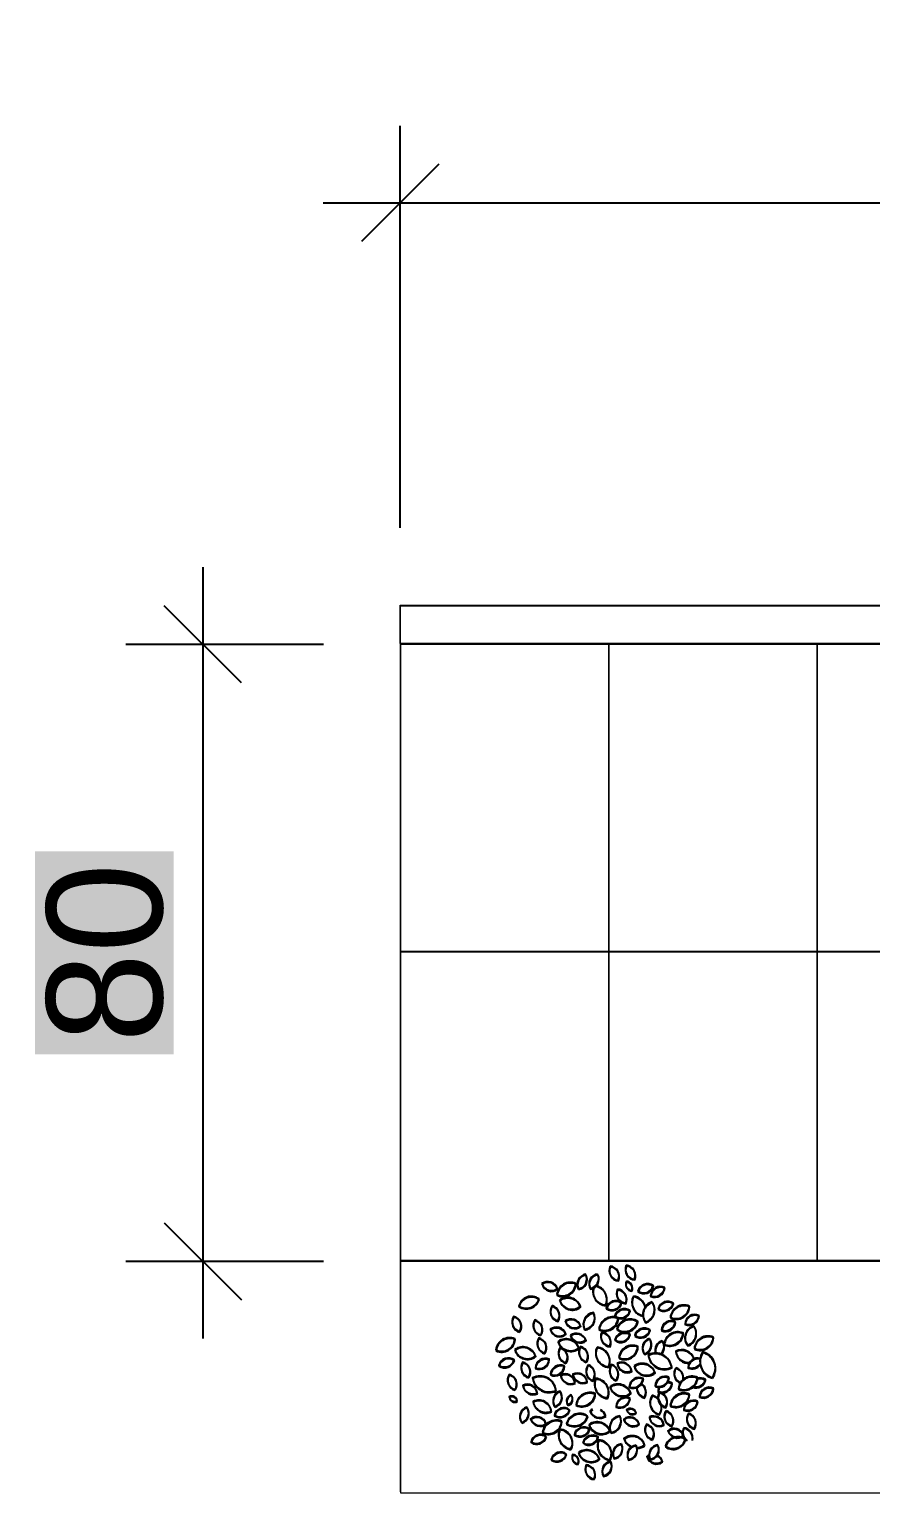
# Model space of a CAD drawing. Header units: millimetres. Extents: x 930 to 6336, y 2219 to 4338.
# Drawn here: x 4936.8 to 5045.9, y 3806.5 to 3996.2 of the extents above; entities that cross this region are included whole.
import ezdxf

# ---------------------------------------------------------------- set-up
doc = ezdxf.new("R2010")
doc.units = ezdxf.units.MM
doc.layers.add('dettagli', color=6, linetype='Continuous')
for name, color, linetype, lineweight in [('piante', 102, 'Continuous', 18), ('QUOTE', 3, 'Continuous', 9), ('serramenti e scale', 4, 'Continuous', 18)]:
    doc.layers.add(name, color=color, linetype=linetype, lineweight=lineweight)
doc.styles.get("Standard").update_dxf_attribs({"font": 'arial.ttf'})
doc.dimstyles.new('ook', dxfattribs={"dimtxt": 15, "dimasz": 10, "dimexe": 10, "dimexo": 10, "dimgap": 5, "dimtad": 1, "dimtoh": 1, "dimdec": 0, "dimzin": 0, "dimdsep": 46, "dimtxsty": 'Standard', "dimblk": 'OBLIQUE', "dimcen": 0.09, "dimdle": 10, "dimclrt": 3, "dimadec": 0, "dimazin": 0, "dimtfac": 1, "dimtdec": 0, "dimtofl": 0, "dimtmove": 0, "dimatfit": 3, "dimldrblk": 'OBLIQUE', "dimfxl": 1, "dimtfill": 2, "dimtfillclr": 250, "dimtolj": 1, "dimtzin": 0, "dimarcsym": 0})

# ---------------------------------------------------------------- blocks, each defined once
blk = doc.blocks.new('_Oblique')
at = {"color": 0, "linetype": 'ByBlock', "lineweight": -2}
blk.add_line((-0.5, -0.5), (0.5, 0.5), dxfattribs=at)
blk = doc.blocks.new('*D68')
at = {"layer": 'Defpoints', "color": 0, "transparency": 16777216}
for p in [(5477.89, 3973.72), (4984.85, 3921.57), (5477.89, 3921.47)]:
    blk.add_point(p, dxfattribs=at)
at = {"layer": 'QUOTE', "color": 0, "lineweight": -2, "transparency": 16777216}
for p, q in [((4984.85, 3931.57), (4984.85, 3983.72)), ((5477.89, 3931.47), (5477.89, 3983.72)), ((4974.85, 3973.72), (5487.89, 3973.72))]:
    blk.add_line(p, q, dxfattribs=at)
at = {"layer": 'QUOTE', "color": 0, "lineweight": -2, "transparency": 16777216, "xscale": 10, "yscale": 10, "zscale": 10, "rotation": 180}
blk.add_blockref('_Oblique', (4984.85, 3973.72), dxfattribs=at)
at = {"layer": 'QUOTE', "color": 0, "lineweight": -2, "transparency": 16777216, "xscale": 10, "yscale": 10, "zscale": 10}
blk.add_blockref('_Oblique', (5477.89, 3973.72), dxfattribs=at)
at = {"layer": 'QUOTE', "color": 3, "transparency": 16777216, "insert": (5231.37, 3986.39), "char_height": 15, "attachment_point": 5, "bg_fill": 1, "box_fill_scale": 1.1, "bg_fill_color": 250, "bg_fill_transparency": 0}
blk.add_mtext('\\A1;493', dxfattribs=at)
blk = doc.blocks.new('*D69')
at = {"layer": 'Defpoints', "color": 0, "transparency": 16777216}
for p in [(4984.89, 3916.47), (4959.26, 3836.47), (4984.89, 3836.47)]:
    blk.add_point(p, dxfattribs=at)
at = {"layer": 'QUOTE', "color": 0, "lineweight": -2, "transparency": 16777216}
for p, q in [((4959.26, 3926.47), (4959.26, 3826.47)), ((4974.89, 3916.47), (4949.26, 3916.47)), ((4974.89, 3836.47), (4949.26, 3836.47))]:
    blk.add_line(p, q, dxfattribs=at)
at = {"layer": 'QUOTE', "color": 0, "lineweight": -2, "transparency": 16777216, "xscale": 10, "yscale": 10, "zscale": 10}
for p, rotation in [((4959.26, 3916.47), 90), ((4959.26, 3836.47), 270)]:
    blk.add_blockref('_Oblique', p, dxfattribs=dict(at, rotation=rotation))
at = {"layer": 'QUOTE', "color": 3, "transparency": 16777216, "insert": (4946.6, 3876.47), "char_height": 15, "attachment_point": 5, "rotation": 90, "bg_fill": 1, "box_fill_scale": 1.1, "bg_fill_color": 250, "bg_fill_transparency": 0}
blk.add_mtext('\\A1;80', dxfattribs=at)

msp = doc.modelspace()

# ---------------------------------------------------------------- linework, layer by layer
at = {"layer": 'dettagli'}
msp.add_line((4984.89, 3876.63), (5362.85, 3876.63), dxfattribs=at)
at = {"layer": 'piante', "linetype": 'ByBlock', "lineweight": -3}
for points in [[(5012.08, 3835.86, 0.535384), (5013.12, 3834.04, 0.500203)], [(5012.11, 3835.77, 0.535384), (5013.15, 3833.95, 0.500203)], [(5014.16, 3835.96, 0.535384), (5015.24, 3834.16, 0.500203)], [(5014.19, 3835.87, 0.535384), (5015.26, 3834.07, 0.500203)], [(5003.23, 3833.6, 0.535384), (5005.23, 3832.95, 0.500203)], [(5003.26, 3833.5, 0.535384), (5005.25, 3832.85, 0.500203)], [(5005.16, 3832.17, 0.535384), (5007.61, 3833.62, 0.500203)], [(5005.18, 3832.07, 0.535384), (5007.64, 3833.53, 0.500203)], [(5007.94, 3832.93, 0.535384), (5008.89, 3834.8, 0.500203)], [(5007.97, 3832.83, 0.535384), (5008.92, 3834.7, 0.500203)], [(5010.45, 3834.83, 0.535384), (5009.5, 3832.96, 0.500203)], [(5010.48, 3834.73, 0.535384), (5009.53, 3832.86, 0.500203)], [(5014.18, 3833.9, 0.535384), (5014.87, 3832.7, 0.500203)], [(5014.21, 3833.8, 0.535384), (5014.89, 3832.6, 0.500203)], [(5015.67, 3832.63, 0.535384), (5017.64, 3833.34, 0.500203)], [(5015.69, 3832.54, 0.535384), (5017.67, 3833.24, 0.500203)], [(5019.12, 3833.09, 0.535384), (5017.32, 3832.02, 0.500203)], [(5019.15, 3832.99, 0.535384), (5017.35, 3831.92, 0.500203)], [(5002.84, 3831.61, 0.535384), (5000.24, 3830.68, 0.500203)], [(5002.87, 3831.51, 0.535384), (5000.27, 3830.59, 0.500203)], [(5005.52, 3831.46, 0.535384), (5008.21, 3830.64, 0.500203)], [(5005.55, 3831.36, 0.535384), (5008.24, 3830.54, 0.500203)], [(5013.53, 3831.15, 0.535384), (5011.57, 3830.4, 0.500203)], [(5013.56, 3831.05, 0.535384), (5011.6, 3830.31, 0.500203)], [(5013.02, 3832.88, 0.535384), (5014.09, 3831.08, 0.500203)], [(5013.04, 3832.78, 0.535384), (5014.12, 3830.98, 0.500203)], [(5017.51, 3831.22, 0.535384), (5016.67, 3828.61, 0.500203)], [(5018.28, 3830.36, 0.535384), (5020.26, 3831.06, 0.500203)], [(5018.31, 3830.26, 0.535384), (5020.28, 3830.96, 0.500203)], [(5000.32, 3827.38, 0.535384), (4999.55, 3829.33, 0.500203)], [(5004.55, 3830.73, 0.535384), (5005.29, 3828.77, 0.500203)], [(5004.58, 3830.63, 0.535384), (5005.31, 3828.67, 0.500203)], [(5008.73, 3827.67, 0.535384), (5009.89, 3829.84, 0.500203)], [(5008.76, 3827.58, 0.535384), (5009.91, 3829.74, 0.500203)], [(5010.63, 3827.69, 0.535384), (5013.09, 3829.15, 0.500203)], [(5012.66, 3829.39, 0.535384), (5014.64, 3830.09, 0.500203)], [(5012.69, 3829.29, 0.535384), (5014.67, 3829.99, 0.500203)], [(5017.53, 3831.12, 0.535384), (5016.7, 3828.52, 0.500203)], [(5019.88, 3829.22, 0.535384), (5022.33, 3830.68, 0.500203)], [(5019.9, 3829.13, 0.535384), (5022.36, 3830.58, 0.500203)], [(5023.58, 3829.46, 0.535384), (5021.78, 3828.39, 0.500203)], [(5023.6, 3829.36, 0.535384), (5021.8, 3828.29, 0.500203)], [(5000.34, 3827.28, 0.535384), (4999.58, 3829.24, 0.500203)], [(5003.05, 3826.93, 0.535384), (5002.29, 3828.88, 0.500203)], [(5003.08, 3826.84, 0.535384), (5002.31, 3828.79, 0.500203)], [(5004.31, 3827.68, 0.535384), (5006.32, 3827.07, 0.500203)], [(5004.34, 3827.58, 0.535384), (5006.34, 3826.98, 0.500203)], [(5006.24, 3828.76, 0.535384), (5008.24, 3828.11, 0.500203)], [(5006.27, 3828.66, 0.535384), (5008.26, 3828.02, 0.500203)], [(5010.66, 3827.6, 0.535384), (5013.12, 3829.05, 0.500203)], [(5012.92, 3827.72, 0.535384), (5015.64, 3828.69, 0.500203)], [(5012.94, 3827.62, 0.535384), (5015.67, 3828.59, 0.500203)], [(5015.25, 3826.89, 0.535384), (5017.22, 3827.59, 0.500203)], [(5015.27, 3826.79, 0.535384), (5017.25, 3827.49, 0.500203)], [(5020.52, 3828.65, 0.535384), (5018.72, 3827.58, 0.500203)], [(5020.55, 3828.55, 0.535384), (5018.75, 3827.48, 0.500203)], [(5022.92, 3828.11, 0.535384), (5022.11, 3825.6, 0.500203)], [(5022.94, 3828.01, 0.535384), (5022.13, 3825.5, 0.500203)], [(4997.26, 3824.98, 0.535384), (4999.71, 3826.44, 0.500203)], [(4997.28, 3824.88, 0.535384), (4999.74, 3826.34, 0.500203)], [(5003.57, 3824.59, 0.535384), (5002.81, 3826.55, 0.500203)], [(5003.6, 3824.5, 0.535384), (5002.83, 3826.45, 0.500203)], [(5005.33, 3826.08, 0.535384), (5008.02, 3825.27, 0.500203)], [(5005.35, 3825.99, 0.535384), (5008.04, 3825.17, 0.500203)], [(5006.92, 3826.89, 0.535384), (5008.92, 3826.28, 0.500203)], [(5006.94, 3826.79, 0.535384), (5008.95, 3826.18, 0.500203)], [(5010.98, 3827.3, 0.535384), (5012.05, 3825.5, 0.500203)], [(5011, 3827.2, 0.535384), (5012.08, 3825.4, 0.500203)], [(5012.68, 3826.3, 0.535384), (5014.64, 3827.04, 0.500203)], [(5012.7, 3826.2, 0.535384), (5014.66, 3826.94, 0.500203)], [(5013.2, 3823.99, 0.535384), (5015.65, 3825.45, 0.500203)], [(5013.22, 3823.9, 0.535384), (5015.68, 3825.35, 0.500203)], [(5017.17, 3826.48, 0.535384), (5016.53, 3824.48, 0.500203)], [(5017.19, 3826.38, 0.535384), (5016.55, 3824.38, 0.500203)], [(5019.07, 3825.75, 0.535384), (5021.52, 3827.2, 0.500203)], [(5019.09, 3825.65, 0.535384), (5021.55, 3827.11, 0.500203)], [(5022.99, 3825.2, 0.535384), (5025.44, 3826.66, 0.500203)], [(5023.01, 3825.1, 0.535384), (5025.47, 3826.56, 0.500203)], [(4999.63, 3823.7, 0.535384), (4997.65, 3822.99, 0.500203)], [(4999.65, 3823.6, 0.535384), (4997.67, 3822.9, 0.500203)], [(4999.71, 3825.04, 0.535384), (5002.4, 3824.23, 0.500203)], [(4999.74, 3824.95, 0.535384), (5002.43, 3824.13, 0.500203)], [(5002.37, 3822.69, 0.535384), (5004.16, 3823.79, 0.500203)], [(5002.39, 3822.59, 0.535384), (5004.18, 3823.69, 0.500203)], [(5006.32, 3823.33, 0.535384), (5005.56, 3825.28, 0.500203)], [(5006.35, 3823.23, 0.535384), (5005.58, 3825.19, 0.500203)], [(5008.96, 3823.45, 0.535384), (5008.22, 3825.42, 0.500203)], [(5008.98, 3823.36, 0.535384), (5008.24, 3825.32, 0.500203)], [(5010.37, 3825.36, 0.535384), (5011.88, 3822.83, 0.500203)], [(5010.4, 3825.26, 0.535384), (5011.91, 3822.74, 0.500203)], [(5017.02, 3824.38, 0.535384), (5020.05, 3822.77, 0.500203)], [(5017.05, 3824.28, 0.535384), (5020.08, 3822.67, 0.500203)], [(5025.31, 3821.41, 0.535384), (5024.06, 3824.73, 0.500203)], [(5025.33, 3821.31, 0.535384), (5024.09, 3824.63, 0.500203)], [(4999.73, 3819.85, 0.535384), (4998.96, 3821.8, 0.500203)], [(4999.75, 3819.76, 0.535384), (4998.99, 3821.71, 0.500203)], [(5001.48, 3821.46, 0.535384), (5000.72, 3823.41, 0.500203)], [(5001.51, 3821.36, 0.535384), (5000.74, 3823.31, 0.500203)], [(5004.33, 3821.83, 0.535384), (5006.12, 3822.93, 0.500203)], [(5004.36, 3821.74, 0.535384), (5006.15, 3822.83, 0.500203)], [(5007.5, 3820.74, 0.535384), (5005.65, 3821.72, 0.500203)], [(5007.53, 3820.64, 0.535384), (5005.68, 3821.63, 0.500203)], [(5009.08, 3820.86, 0.535384), (5007.23, 3821.84, 0.500203)], [(5009.1, 3820.76, 0.535384), (5007.25, 3821.75, 0.500203)], [(5009.26, 3823.06, 0.535384), (5009.8, 3821.04, 0.500203)], [(5009.28, 3822.96, 0.535384), (5009.83, 3820.94, 0.500203)], [(5012.81, 3821.07, 0.535384), (5012.26, 3823.09, 0.500203)], [(5012.83, 3820.97, 0.535384), (5012.29, 3823, 0.500203)], [(5012.99, 3823.27, 0.535384), (5014.84, 3822.29, 0.500203)], [(5013.01, 3823.17, 0.535384), (5014.87, 3822.19, 0.500203)], [(5015.18, 3822.91, 0.535384), (5017.87, 3822.09, 0.500203)], [(5015.21, 3822.81, 0.535384), (5017.9, 3821.99, 0.500203)], [(5002.61, 3819.4, 0.535384), (5000.76, 3820.39, 0.500203)], [(5002.64, 3819.31, 0.535384), (5000.79, 3820.29, 0.500203)], [(5005.04, 3819.75, 0.535384), (5002.02, 3821.36, 0.500203)], [(5005.07, 3819.66, 0.535384), (5002.04, 3821.27, 0.500203)], [(5011.7, 3818.77, 0.535384), (5010.19, 3821.29, 0.500203)], [(5011.72, 3818.67, 0.535384), (5010.21, 3821.2, 0.500203)], [(5012.05, 3820.22, 0.535384), (5014.74, 3819.4, 0.500203)], [(5012.07, 3820.12, 0.535384), (5014.76, 3819.31, 0.500203)], [(5016.35, 3821.29, 0.535384), (5014.55, 3820.22, 0.500203)], [(5016.38, 3821.19, 0.535384), (5014.57, 3820.12, 0.500203)], [(5019.7, 3821.44, 0.535384), (5017.91, 3820.34, 0.500203)], [(5019.72, 3821.34, 0.535384), (5017.93, 3820.24, 0.500203)], [(5023.4, 3821.41, 0.535384), (5020.94, 3819.96, 0.500203)], [(5023.42, 3821.31, 0.535384), (5020.96, 3819.86, 0.500203)], [(5025.45, 3820.02, 0.535384), (5023.65, 3818.95, 0.500203)], [(5025.48, 3819.92, 0.535384), (5023.67, 3818.85, 0.500203)], [(5000.01, 3818.38, 0.535384), (4998.97, 3818.93, 0.500203)], [(5000.03, 3818.28, 0.535384), (4999, 3818.83, 0.500203)], [(5004.43, 3817.05, 0.535384), (5002.09, 3818.29, 0.500203)], [(5004.45, 3816.95, 0.535384), (5002.11, 3818.2, 0.500203)], [(5004.9, 3817.65, 0.535384), (5005.54, 3819.65, 0.500203)], [(5004.92, 3817.56, 0.535384), (5005.57, 3819.55, 0.500203)], [(5006.58, 3817.87, 0.535384), (5007.01, 3819.18, 0.500203)], [(5006.61, 3817.78, 0.535384), (5007.03, 3819.08, 0.500203)], [(5007.66, 3817.88, 0.535384), (5010.11, 3819.34, 0.500203)], [(5007.68, 3817.78, 0.535384), (5010.14, 3819.24, 0.500203)], [(5014.64, 3818.74, 0.535384), (5012.84, 3817.67, 0.500203)], [(5014.66, 3818.64, 0.535384), (5012.86, 3817.57, 0.500203)], [(5017.53, 3819.12, 0.535384), (5018.46, 3816.66, 0.500203)], [(5017.56, 3819.02, 0.535384), (5018.48, 3816.56, 0.500203)], [(5018.49, 3819.53, 0.535384), (5019.26, 3817.58, 0.500203)], [(5018.52, 3819.43, 0.535384), (5019.28, 3817.48, 0.500203)], [(5019.87, 3817.8, 0.535384), (5022.33, 3819.26, 0.500203)], [(5019.89, 3817.7, 0.535384), (5022.35, 3819.16, 0.500203)], [(5023.41, 3818.33, 0.535384), (5021.61, 3817.26, 0.500203)], [(5023.43, 3818.23, 0.535384), (5021.63, 3817.16, 0.500203)], [(5000.59, 3815.59, 0.535384), (5001.24, 3817.58, 0.500203)], [(5000.62, 3815.49, 0.535384), (5001.26, 3817.49, 0.500203)], [(5003.77, 3815.44, 0.535384), (5001.76, 3816.05, 0.500203)], [(5003.79, 3815.34, 0.535384), (5001.78, 3815.95, 0.500203)], [(5006.82, 3817.24, 0.535384), (5004.84, 3816.54, 0.500203)], [(5006.84, 3817.15, 0.535384), (5004.87, 3816.44, 0.500203)], [(5009.15, 3816.41, 0.535384), (5006.42, 3815.44, 0.500203)], [(5009.17, 3816.31, 0.535384), (5006.45, 3815.34, 0.500203)], [(5013.34, 3816.45, 0.535384), (5012.18, 3814.29, 0.500203)], [(5013.36, 3816.36, 0.535384), (5012.21, 3814.19, 0.500203)], [(5015.82, 3815.37, 0.535384), (5013.83, 3816.02, 0.500203)], [(5015.85, 3815.27, 0.535384), (5013.85, 3815.92, 0.500203)], [(5015.44, 3816.83, 0.535384), (5014.21, 3817.23, 0.500203)], [(5015.46, 3816.74, 0.535384), (5014.23, 3817.13, 0.500203)], [(5017.16, 3816.3, 0.535384), (5019.01, 3815.31, 0.500203)], [(5017.18, 3816.2, 0.535384), (5019.03, 3815.22, 0.500203)], [(5019.32, 3817.11, 0.535384), (5020.05, 3815.15, 0.500203)], [(5019.34, 3817.01, 0.535384), (5020.08, 3815.05, 0.500203)], [(5022.24, 3816.78, 0.535384), (5022.97, 3814.81, 0.500203)], [(5022.26, 3816.68, 0.535384), (5023, 3814.71, 0.500203)], [(5003.32, 3814.29, 0.535384), (5005.78, 3815.75, 0.500203)], [(5003.35, 3814.19, 0.535384), (5005.8, 3815.65, 0.500203)], [(5006.99, 3812.16, 0.535384), (5005.54, 3814.71, 0.500203)], [(5007.01, 3812.06, 0.535384), (5005.56, 3814.61, 0.500203)], [(5009.4, 3814.74, 0.535384), (5007.43, 3814.04, 0.500203)], [(5009.43, 3814.65, 0.535384), (5007.45, 3813.94, 0.500203)], [(5009.34, 3815.32, 0.535384), (5012.02, 3814.5, 0.500203)], [(5009.36, 3815.22, 0.535384), (5012.05, 3814.4, 0.500203)], [(5017.52, 3813.4, 0.535384), (5016.78, 3815.36, 0.500203)], [(5017.54, 3813.3, 0.535384), (5016.8, 3815.26, 0.500203)], [(5021.57, 3813.91, 0.535384), (5019.56, 3814.52, 0.500203)], [(5021.59, 3813.81, 0.535384), (5019.59, 3814.42, 0.500203)], [(5003.78, 3813.77, 0.535384), (5001.81, 3813.07, 0.500203)], [(5003.81, 3813.68, 0.535384), (5001.83, 3812.97, 0.500203)], [(5008.53, 3812.98, 0.535384), (5010.5, 3813.72, 0.500203)], [(5008.56, 3812.88, 0.535384), (5010.52, 3813.63, 0.500203)], [(5012.04, 3810.76, 0.535384), (5010.59, 3813.31, 0.500203)], [(5012.07, 3810.66, 0.535384), (5010.61, 3813.22, 0.500203)], [(5013.53, 3812.81, 0.535384), (5012.58, 3810.94, 0.500203)], [(5013.55, 3812.71, 0.535384), (5012.6, 3810.85, 0.500203)], [(5015.44, 3812.64, 0.535384), (5014.45, 3810.79, 0.500203)], [(5015.46, 3812.55, 0.535384), (5014.47, 3810.7, 0.500203)], [(5017.24, 3810.84, 0.535384), (5018.23, 3812.69, 0.500203)], [(5017.26, 3810.74, 0.535384), (5018.25, 3812.59, 0.500203)], [(5019.23, 3812.52, 0.535384), (5021.83, 3813.45, 0.500203)], [(5019.25, 3812.42, 0.535384), (5021.85, 3813.35, 0.500203)], [(5006.4, 3811.49, 0.535384), (5004.42, 3810.79, 0.500203)], [(5006.42, 3811.4, 0.535384), (5004.45, 3810.69, 0.500203)], [(5007.89, 3810.23, 0.535384), (5007.2, 3811.43, 0.500203)], [(5007.91, 3810.13, 0.535384), (5007.22, 3811.33, 0.500203)], [(5007.98, 3811.69, 0.535384), (5010.67, 3810.87, 0.500203)], [(5008, 3811.59, 0.535384), (5010.69, 3810.78, 0.500203)], [(5012.14, 3810.54, 0.535384), (5011.19, 3808.67, 0.500203)], [(5012.16, 3810.44, 0.535384), (5011.21, 3808.58, 0.500203)], [(5009.98, 3808.26, 0.535384), (5008.95, 3810.09, 0.500203)], [(5010.01, 3808.17, 0.535384), (5008.97, 3809.99, 0.500203)]]:
    msp.add_lwpolyline(points, format="xyb", close=True, dxfattribs=at)
for points in [[(5009.92, 3833.11, 0.485783), (5011.48, 3830.82, 0.46813), (5010.21, 3833.33, 0.535384)], [(5009.94, 3833.01, 0.485783), (5011.51, 3830.72, 0.46813), (5010.24, 3833.24, 0.535384)], [(5015.08, 3831.97, 0.497857), (5016.33, 3829.45, 0.500203)], [(5015.1, 3831.87, 0.497857), (5016.35, 3829.35, 0.500203)], [(5016.63, 3830.6, 0.30861), (5015.08, 3831.97, 0.535384)], [(5016.65, 3830.5, 0.30861), (5015.1, 3831.87, 0.535384)], [(5018.82, 3826.19, 0.427879), (5017.97, 3824.58, 0.500203)], [(5018.85, 3826.09, 0.427879), (5018, 3824.48, 0.500203)], [(5018.63, 3824.46, 0.379729), (5018.82, 3826.19, 0.535384)], [(5018.66, 3824.36, 0.379729), (5018.85, 3826.09, 0.535384)], [(5022.95, 3823.84, 0.449067), (5020.57, 3824.85, 0.535384)], [(5020.57, 3824.85, 0.411154), (5022.38, 3823.36, 0.500203)], [(5022.97, 3823.74, 0.449067), (5020.6, 3824.75, 0.535384)], [(5020.6, 3824.75, 0.411154), (5022.4, 3823.26, 0.500203)], [(5023.74, 3823.89, 0.473768), (5022.17, 3822.74, 0.350042), (5023.74, 3823.19, 0.535384)], [(5023.77, 3823.79, 0.473768), (5022.19, 3822.64, 0.350042), (5023.76, 3823.09, 0.535384)], [(5020.59, 3822.67, 0.493715), (5021.19, 3820.76, 0.500203)], [(5020.61, 3822.57, 0.493715), (5021.21, 3820.66, 0.500203)], [(5021.52, 3821.16, 0.391787), (5020.59, 3822.67, 0.535384)], [(5021.55, 3821.06, 0.391787), (5020.61, 3822.57, 0.535384)], [(5015.53, 3820.21, 0.382111), (5016.51, 3818.85, 0.410997), (5016.1, 3820.64, 0.535384)], [(5015.55, 3820.11, 0.382111), (5016.53, 3818.75, 0.410997), (5016.12, 3820.54, 0.535384)], [(5018.5, 3820.26, 0.136045), (5018.29, 3819.62, 0.500203), (5020.09, 3820.69, 0.535384)], [(5018.53, 3820.16, 0.136045), (5018.31, 3819.52, 0.500203), (5020.12, 3820.59, 0.535384)], [(5020.09, 3820.69, 0.128884), (5019.47, 3820.81, 0.500203)], [(5020.12, 3820.59, 0.128884), (5019.49, 3820.71, 0.500203)], [(5022.78, 3820.25, 0.439965), (5024.42, 3821.14, 0.209361), (5023.38, 3821.32, 0.535384)], [(5022.81, 3820.15, 0.439965), (5024.44, 3821.04, 0.209361), (5023.41, 3821.22, 0.535384)], [(5009.79, 3817.29, 0.076845), (5009.46, 3817.09, 0.500203), (5011.47, 3816.48, 0.535384)], [(5009.81, 3817.19, 0.076845), (5009.48, 3816.99, 0.500203), (5011.49, 3816.38, 0.535384)], [(5011.47, 3816.48, 0.202478), (5010.84, 3817.24, 0.500203)], [(5011.49, 3816.38, 0.202478), (5010.86, 3817.14, 0.500203)], [(5021.62, 3814.9, 0.373165), (5022.03, 3813.3, 0.500203)], [(5021.64, 3814.8, 0.373165), (5022.05, 3813.2, 0.500203)], [(5022.74, 3813.33, 0.43907), (5021.62, 3814.9, 0.535384)], [(5022.76, 3813.23, 0.43907), (5021.64, 3814.8, 0.535384)], [(5016.54, 3812.67, 0.535384), (5013.86, 3813.49, 0.217069), (5014.88, 3812.45, 0.535384)], [(5016.57, 3812.57, 0.535384), (5013.88, 3813.39, 0.217069), (5014.9, 3812.35, 0.535384)], [(5015.54, 3812.33, 0.155177), (5016.54, 3812.67, 0.535384)], [(5015.56, 3812.23, 0.155177), (5016.57, 3812.57, 0.535384)], [(5017.12, 3811.35, 0.064212), (5016.84, 3811.18, 0.500203), (5018.84, 3810.53, 0.535384)], [(5017.14, 3811.25, 0.064212), (5016.86, 3811.08, 0.500203), (5018.86, 3810.43, 0.535384)], [(5018.84, 3810.53, 0.224005), (5018.13, 3811.35, 0.500203)], [(5018.86, 3810.43, 0.224005), (5018.15, 3811.25, 0.500203)]]:
    msp.add_lwpolyline(points, format="xyb", dxfattribs=at)
at = {"layer": 'serramenti e scale'}
for p, q in [((4984.85, 3921.57), (5362.85, 3921.63)), ((4984.85, 3916.57), (4984.85, 3921.57)), ((4984.89, 3916.47), (4984.89, 3921.47)), ((4984.89, 3921.47), (5362.89, 3921.47)), ((5011.85, 3916.57), (4984.85, 3916.57)), ((4984.85, 3916.57), (4984.86, 3806.57)), ((5362.85, 3916.63), (4998.85, 3916.57)), ((5038.85, 3916.58), (5011.85, 3916.57)), ((5011.85, 3916.57), (5011.86, 3836.57)), ((5065.85, 3916.58), (5038.85, 3916.58)), ((5038.85, 3916.58), (5038.86, 3836.58)), ((5011.89, 3916.47), (4984.89, 3916.47)), ((4984.89, 3916.47), (4984.89, 3806.47)), ((5362.89, 3916.47), (4998.89, 3916.47)), ((5038.89, 3916.47), (5011.89, 3916.47)), ((5011.89, 3916.47), (5011.89, 3836.47)), ((5065.89, 3916.47), (5038.89, 3916.47)), ((5038.89, 3916.47), (5038.89, 3836.47)), ((5362.86, 3836.63), (4984.86, 3836.57)), ((5362.89, 3836.47), (4984.89, 3836.47)), ((4984.89, 3806.47), (5362.89, 3806.47))]:
    msp.add_line(p, q, dxfattribs=at)

# ---------------------------------------------------------------- dimensions: what is measured, and where the dimension line sits
at = {"layer": 'QUOTE'}
dim = msp.add_linear_dim(base=(5477.89, 3973.72), p1=(4984.85, 3921.57), p2=(5477.89, 3921.47), dimstyle='ook', dxfattribs=at)
dim.commit()
dim.dimension.update_dxf_attribs({"geometry": '*D68', "text_midpoint": (5231.37, 3986.39)})
dim = msp.add_linear_dim(base=(4959.26, 3836.47), p1=(4984.89, 3916.47), p2=(4984.89, 3836.47), angle=90, dimstyle='ook', dxfattribs=at)
dim.commit()
dim.dimension.update_dxf_attribs({"geometry": '*D69', "text_midpoint": (4946.6, 3876.47)})

doc.saveas('drawing.dxf')
